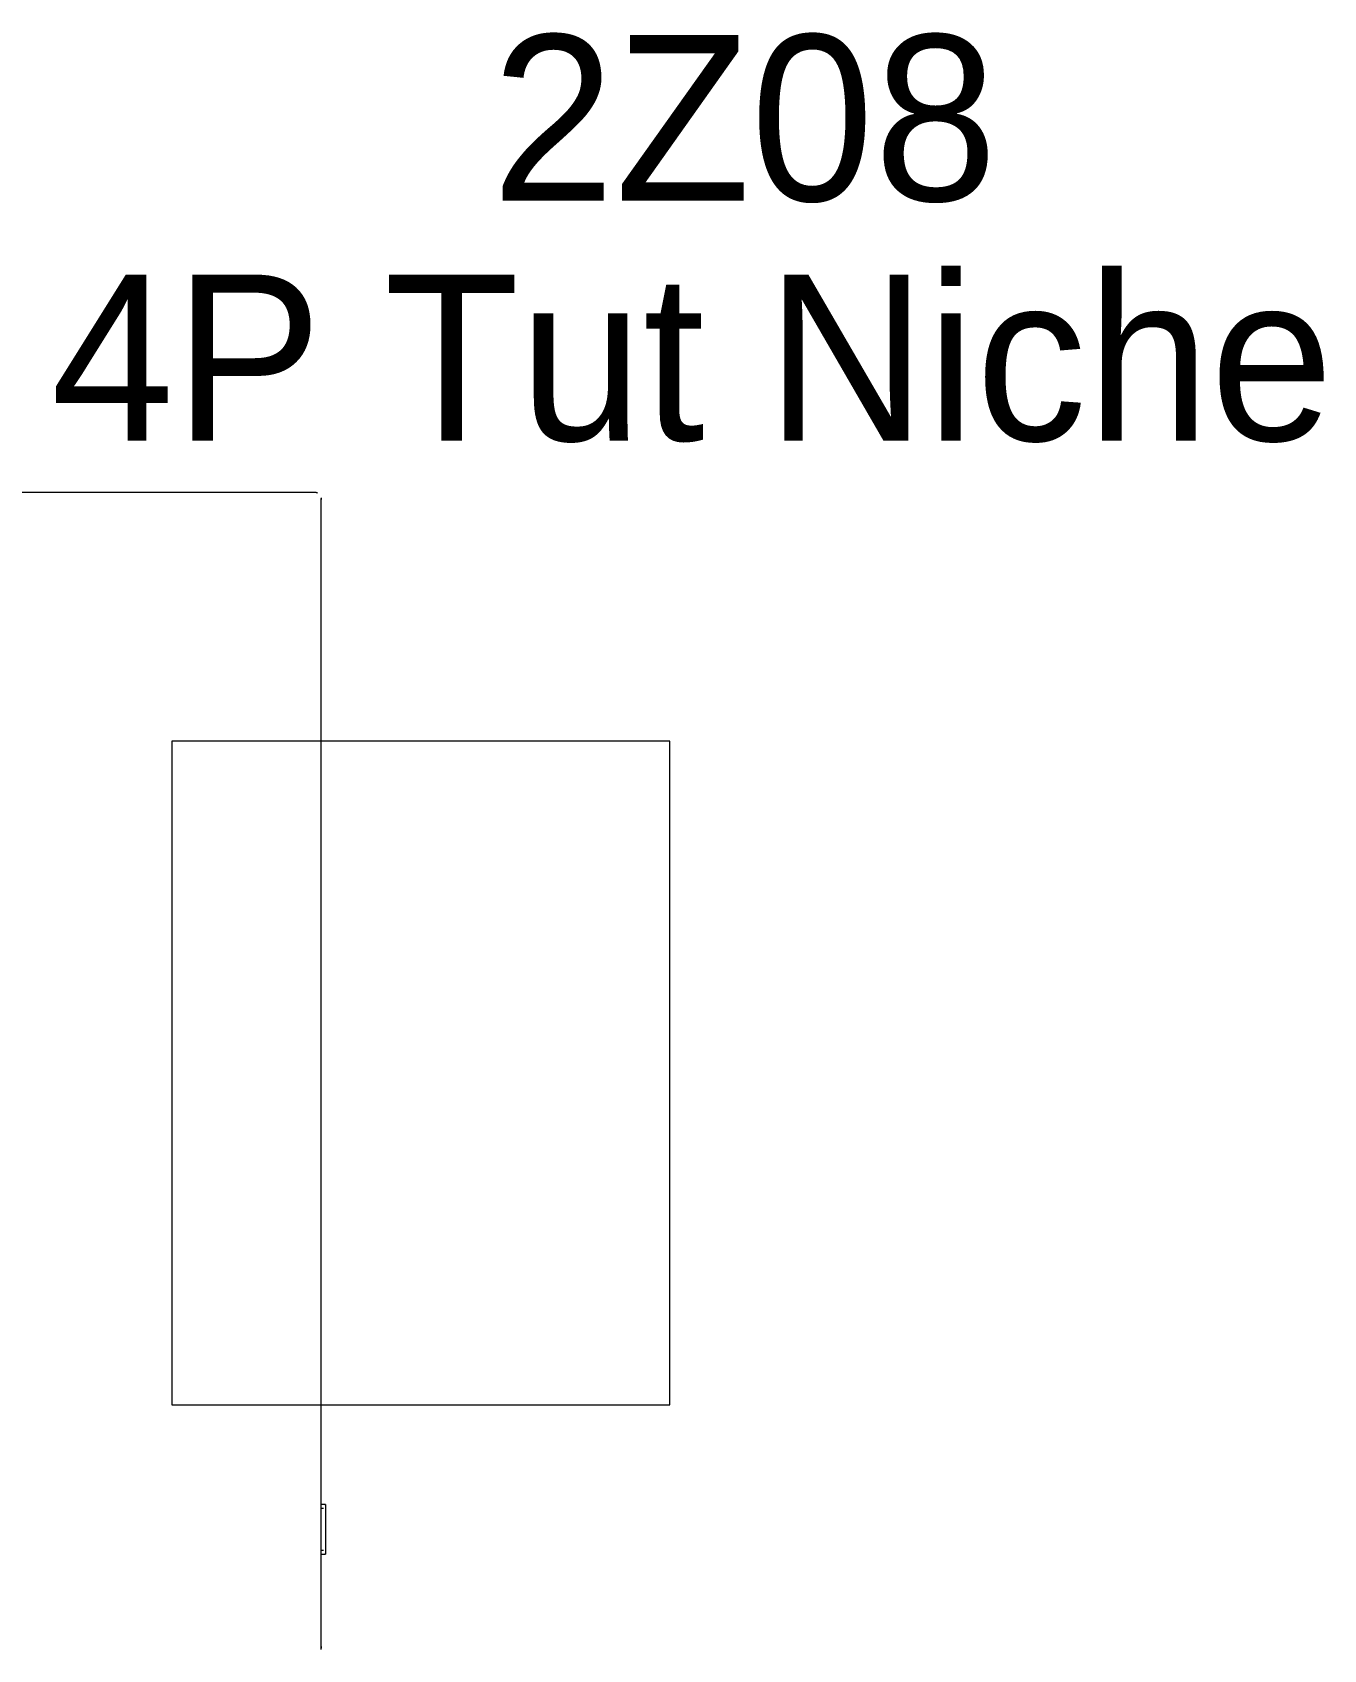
# Model space of a CAD drawing. Header units: millimetres. Extents: x 155927 to 295199, y -4084 to 97293.
# Drawn here: x 225956 to 227512, y 11992 to 13941 of the extents above; entities that cross this region are included whole.
import ezdxf

# ---------------------------------------------------------------- set-up
doc = ezdxf.new("R2010")
doc.units = ezdxf.units.MM
doc.header["$MEASUREMENT"] = 0
doc.layers.add('A-AREA-IDEN', color=7, linetype='CONTINUOUS', lineweight=9)
doc.layers.add('I-FURN', color=8, linetype='CONTINUOUS', lineweight=9)
doc.styles.add('Century Gothic', font='GOTHIC.TTF', dxfattribs={"height": 200})

msp = doc.modelspace()

# ---------------------------------------------------------------- linework, layer by layer
at = {"layer": 'I-FURN'}
for p, q in [((225894.4, 13387.4), (226295.6, 13387.4)), ((226295.4, 13387.4), (226295.8, 13387.4)), ((226295.8, 13387.4), (226296.2, 13387.4)), ((226296.2, 13387.4), (226296.5, 13387.3)), ((226296.5, 13387.3), (226296.9, 13387.3)), ((226296.9, 13387.3), (226297.2, 13387.2)), ((226297.2, 13387.2), (226297.6, 13387.1)), ((226297.6, 13387.1), (226297.9, 13387.1)), ((226297.9, 13387.1), (226298.3, 13386.9)), ((226298.3, 13386.9), (226298.6, 13386.8)), ((226298.6, 13386.8), (226299, 13386.7)), ((226299, 13386.7), (226299.3, 13386.5)), ((226299.3, 13386.5), (226299.6, 13386.4)), ((226299.6, 13386.4), (226299.9, 13386.2)), ((226304.2, 13380.6), (226304.3, 13380.3)), ((226304.3, 13380.3), (226304.3, 13379.9)), ((226304.3, 13379.9), (226304.4, 13379.6)), ((226304.4, 11992.4), (226304.4, 13379.6)), ((226304.4, 13379.6), (226304.4, 13379.2)), ((226304.4, 13379.2), (226304.4, 13378.9)), ((226304.4, 13378.9), (226304.4, 13378.5)), ((226304.4, 13087.4), (226304.4, 13378.4)), ((226724.4, 13087.4), (226124.4, 13087.4)), ((226124.4, 13087.4), (226124.4, 12287.4)), ((226724.4, 12287.4), (226724.4, 13087.4)), ((226124.4, 12287.4), (226724.4, 12287.4)), ((226304.4, 11996.4), (226304.4, 12287.4)), ((226309.4, 12167.4), (226304.4, 12167.4)), ((226306.9, 12162.4), (226304.4, 12162.4)), ((226309.4, 12166.4), (226309.4, 12167.4)), ((226309.4, 12167.4), (226309.4, 12107.4)), ((226304.4, 12112.4), (226306.9, 12112.4)), ((226304.4, 12107.4), (226309.4, 12107.4)), ((226309.4, 12107.4), (226309.4, 12108.4)), ((226304.3, 11994.6), (226304.2, 11994.3)), ((226304.4, 11995.3), (226304.3, 11995)), ((226304.3, 11995), (226304.3, 11994.6)), ((226304.4, 11996.4), (226304.4, 11996)), ((226304.4, 11996), (226304.4, 11995.7)), ((226304.4, 11995.7), (226304.4, 11995.3))]:
    msp.add_line(p, q, dxfattribs=at)

# ---------------------------------------------------------------- texts
at = {"layer": 'A-AREA-IDEN', "style": 'Century Gothic'}
for s, p in [('2Z08', (226509.6, 13738.4)), ('4P Tut Niche', (225978.4, 13449.4))]:
    msp.add_text(s, height=200, dxfattribs=at).set_placement(p)

doc.saveas('drawing.dxf')
